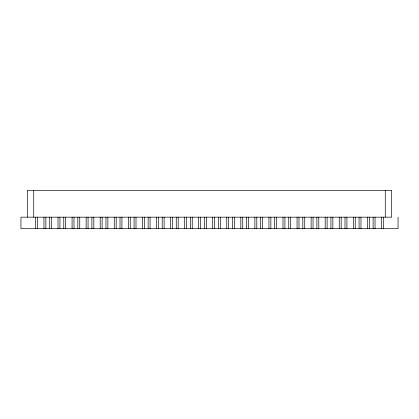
<?xml version="1.0" encoding="UTF-8"?>
<svg xmlns="http://www.w3.org/2000/svg" width="419" height="419" viewBox="0 0 419 419"><rect width="100%" height="100%" fill="white"/><g stroke="black" fill="none" stroke-linecap="round" stroke-linejoin="round"><path stroke-width="0.63" d="M398.05 217.168L398.05 228.674L20.95 228.674L20.95 217.168L391.66 217.168L391.66 190.326L27.34 190.326L27.34 217.168M385.265 190.326L385.265 217.168M383.348 217.168L383.348 228.674M381.431 217.168L381.431 228.674M375.042 217.168L375.042 228.674M373.125 217.168L373.125 228.674M369.286 217.168L369.286 228.674M367.369 217.168L367.369 228.674M360.979 217.168L360.979 228.674M359.062 217.168L359.062 228.674M355.228 217.168L355.228 228.674M353.311 217.168L353.311 228.674M346.916 217.168L346.916 228.674M344.999 217.168L344.999 228.674M341.166 217.168L341.166 228.674M339.249 217.168L339.249 228.674M332.859 217.168L332.859 228.674M330.937 217.168L330.937 228.674M327.103 217.168L327.103 228.674M325.186 217.168L325.186 228.674M318.796 217.168L318.796 228.674M316.879 217.168L316.879 228.674M313.04 217.168L313.04 228.674M311.123 217.168L311.123 228.674M304.733 217.168L304.733 228.674M302.817 217.168L302.817 228.674M298.983 217.168L298.983 228.674M297.066 217.168L297.066 228.674M290.671 217.168L290.671 228.674M288.754 217.168L288.754 228.674M284.92 217.168L284.92 228.674M283.003 217.168L283.003 228.674M276.613 217.168L276.613 228.674M274.691 217.168L274.691 228.674M270.857 217.168L270.857 228.674M268.94 217.168L268.94 228.674M262.551 217.168L262.551 228.674M260.634 217.168L260.634 228.674M256.8 217.168L256.8 228.674M254.878 217.168L254.878 228.674M248.488 217.168L248.488 228.674M246.571 217.168L246.571 228.674M242.737 217.168L242.737 228.674M240.82 217.168L240.82 228.674M234.425 217.168L234.425 228.674M232.508 217.168L232.508 228.674M228.674 217.168L228.674 228.674M226.758 217.168L226.758 228.674M220.368 217.168L220.368 228.674M218.446 217.168L218.446 228.674M214.612 217.168L214.612 228.674M212.695 217.168L212.695 228.674M206.305 217.168L206.305 228.674M204.388 217.168L204.388 228.674M200.554 217.168L200.554 228.674M198.632 217.168L198.632 228.674M192.242 217.168L192.242 228.674M190.326 217.168L190.326 228.674M186.492 217.168L186.492 228.674M184.575 217.168L184.575 228.674M178.18 217.168L178.18 228.674M176.263 217.168L176.263 228.674M172.429 217.168L172.429 228.674M170.512 217.168L170.512 228.674M164.122 217.168L164.122 228.674M162.2 217.168L162.2 228.674M158.366 217.168L158.366 228.674M156.449 217.168L156.449 228.674M150.06 217.168L150.06 228.674M148.143 217.168L148.143 228.674M144.309 217.168L144.309 228.674M142.387 217.168L142.387 228.674M135.997 217.168L135.997 228.674M134.08 217.168L134.08 228.674M130.246 217.168L130.246 228.674M128.329 217.168L128.329 228.674M121.934 217.168L121.934 228.674M120.017 217.168L120.017 228.674M116.183 217.168L116.183 228.674M114.267 217.168L114.267 228.674M107.877 217.168L107.877 228.674M105.96 217.168L105.96 228.674M102.121 217.168L102.121 228.674M100.204 217.168L100.204 228.674M93.814 217.168L93.814 228.674M91.897 217.168L91.897 228.674M88.063 217.168L88.063 228.674M86.141 217.168L86.141 228.674M79.751 217.168L79.751 228.674M77.834 217.168L77.834 228.674M74.001 217.168L74.001 228.674M72.084 217.168L72.084 228.674M65.689 217.168L65.689 228.674M63.772 217.168L63.772 228.674M59.938 217.168L59.938 228.674M58.021 217.168L58.021 228.674M51.631 217.168L51.631 228.674M49.714 217.168L49.714 228.674M45.875 217.168L45.875 228.674M43.958 217.168L43.958 228.674M37.569 217.168L37.569 228.674M35.652 217.168L35.652 228.674M33.735 190.326L33.735 217.168"/></g></svg>
